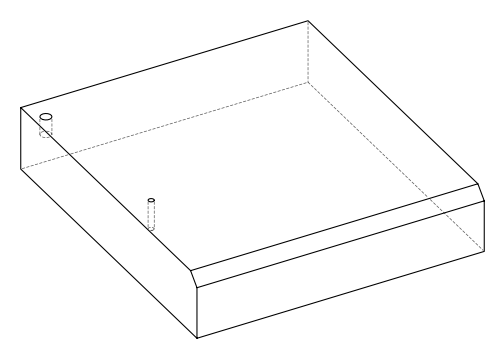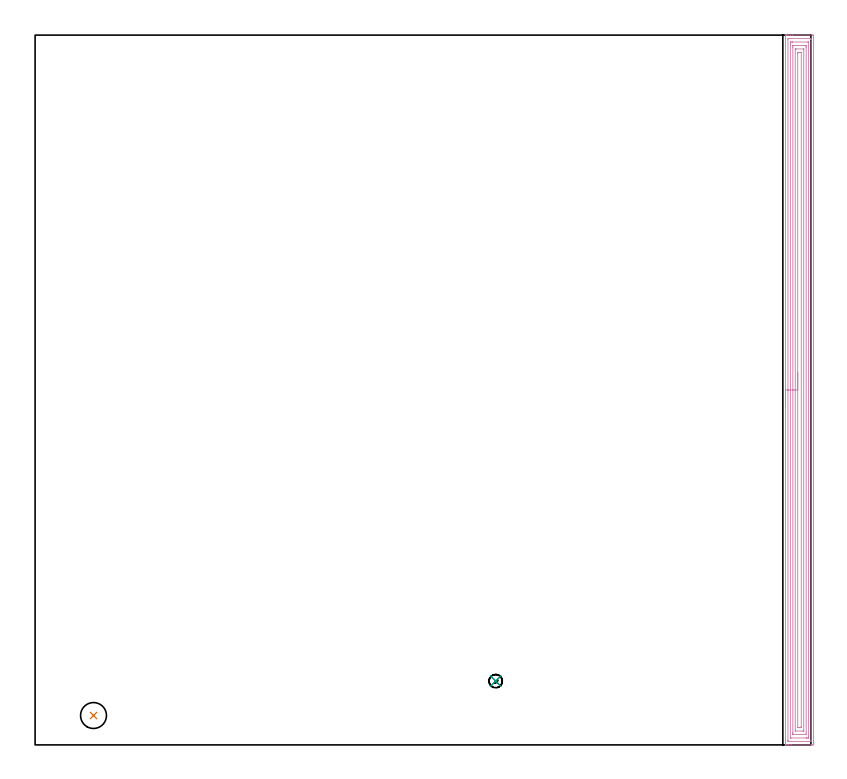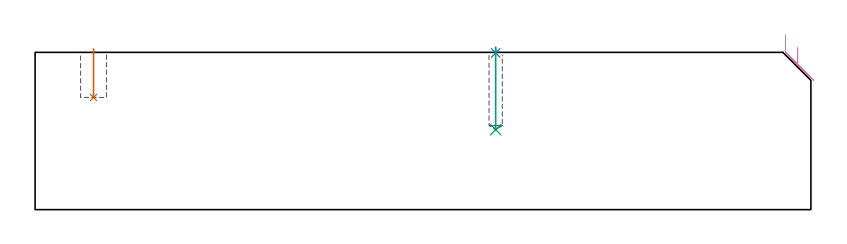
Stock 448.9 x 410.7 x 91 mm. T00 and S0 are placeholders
(PLAN: 4 operations, 3 tool changes, 20.3 min)
(1 INDEXABLE_INSERT_DRILL_BLIND_HOLE_FROM_SOLID | STEP1POCKET | UGT0302_001 | 0.11 min | 4599 mm3)
(2 SPOT_DRILL | STEP1POCKET_1 | NXT0321_9005460120000 | 0.03 min | 1 mm3)
(3 DRILL_BLIND_HOLE_INTO_CENTER | STEP1POCKET_1 | UGT0301_196 | 0.19 min | 1989 mm3)
(4 AREA_MILL | FG_CHAMFER_SURFACE | UGT0205_001 | 20.02 min | 53889 mm3)
(TOOL UGT0302_001 | Indexable Insert Drill 15mm | D15 PA180 FL50 Z2)
(TOOL NXT0321_9005460120000 | NC Spot Drill, 142deg, 12mm, Carbide, Uncoated | D12 PA142 FL30 Z2)
(TOOL UGT0301_196 | Twist Drill 7.7 mm | D7.7 PA118 FL73 Z2)
(TOOL UGT0205_001 | Chamfer Mill 20 x 3 x 45 deg. | D20 FL50 Z2)
(OP 1 INDEXABLE_INSERT_DRILL_BLIND_HOLE_FROM_SOLID)
G17 G21 G94 G90
T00 M6
G54
G17 G0 G90 X33.8 Y17. S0 M3
G43 Z101. H0
G94 G81 G98 Z64.9 F250. R93.
G80
M5
M2
(OP 2 SPOT_DRILL)
G17 G21 G94 G90
T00 M6
G54
G17 G0 G90 X266.5 Y36.9 S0 M3
G43 Z101. H0
G94 G81 G98 Z90.669 F250. R94.
G80
M5
M2
(OP 3 DRILL_BLIND_HOLE_INTO_CENTER)
G17 G21 G94 G90
T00 M6
G54
G17 G0 G90 X266.5 Y36.9 S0 M3
G43 Z101. H0
G94 G81 G98 Z46.3 F250. R93.
G80
M5
M2
(OP 4 AREA_MILL)
G17 G21 G94 G90
T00 M6
G54
G17 G0 G90 X434.2 Y195.35 S1061 M3
G43 Z101. H0
G94 G1 Y195.388 Z100.128 F250.
Y195.502 Z99.263
Y195.691 Z98.412
Y195.953 Z97.58
Y196.287 Z96.774
Y196.69 Z96.
Y197.158 Z95.264
Y197.69 Z94.572
Y198.279 Z93.929
Y198.922 Z93.34
Y199.614 Z92.808
Y200.35 Z92.34
Y201.124 Z91.937
Y201.93 Z91.603
Y202.762 Z91.341
Y203.613 Z91.152
Y204.478 Z91.038
Y205.35 Z91.
Y410.52
X434.203 Y410.69 Z90.988
X434.24 Y410.693 Z90.951
X434.642 Y410.7 Z90.558
X434.922 Z90.278
X435.637 Z89.558
X436.883 Z88.314
X438.302 Z86.893
X449.851 Z75.346
X450.119 Y410.698 Z75.079
X450.392 Y410.69 Z74.806
X450.399 Y410.416 Z74.799
X450.4 Y0.969 Z74.8
X450.399 Y0.627 Z74.801
X450.394 Y0.081 Z74.803
X450.392 Y0.008 Z74.806
X449.851 Y0.004 Z75.346
X449.228 Y0. Z75.969
X437.414 Z87.781
X435.994 Z89.202
X435.637 Z89.558
X434.641 Z90.558
X434.24 Y0.007 Z90.951
X434.203 Y0.01 Z90.988
X434.2 Y0.18 Z91.
Y205.35
X435.614 Z89.586
X435.615 Y408.307 Z89.585
X435.637 Y408.69 Z89.563
X436.114 Y408.699 Z89.086
X448.075 Y408.7 Z77.125
X448.552 Y408.699 Z76.648
X448.963 Y408.69 Z76.237
X448.985 Y408.285 Z76.215
X448.986 Y408.262 Z76.214
X448.985 Y2.393 Z76.215
X448.963 Y2.01 Z76.237
X448.486 Y2.001 Z76.714
X436.525 Y2. Z88.675
X436.048 Y2.001 Z89.152
X435.637 Y2.01 Z89.563
X435.615 Y2.415 Z89.585
Y2.438
X435.614 Y205.35 Z89.586
X437.028 Z88.172
X437.029 Y405.603 Z88.171
X437.03 Y405.99 Z88.17
X437.033 Y406.497 Z88.167
X437.035 Y406.681 Z88.165
X437.218 Y406.694 Z87.982
X437.414 Y406.697 Z87.786
X438.101 Y406.7 Z87.099
X438.302 Z86.898
X447.186 Y406.699 Z78.014
X447.388 Y406.697 Z77.812
X447.522 Y406.693 Z77.678
X447.565 Y406.69 Z77.635
X447.567 Y406.672 Z77.633
X447.569 Y406.626 Z77.631
X447.571 Y406.497 Z77.629
Y5.097
X447.57 Y4.71 Z77.63
X447.567 Y4.203 Z77.633
X447.564 Y4.019 Z77.636
X447.382 Y4.006 Z77.818
X447.186 Y4.003 Z78.014
X446.499 Y4. Z78.701
X446.298 Z78.902
X437.414 Y4.001 Z87.786
X437.212 Y4.003 Z87.988
X437.078 Y4.007 Z88.122
X437.035 Y4.01 Z88.165
X437.033 Y4.028 Z88.167
X437.031 Y4.074 Z88.169
X437.029 Y4.203 Z88.171
X437.028 Y205.35 Z88.172
X438.443 Z86.757
Y403.815
X438.447 Y404.564 Z86.753
X438.45 Y404.673 Z86.75
X438.454 Y404.691 Z86.746
X438.477 Y404.693 Z86.723
X438.531 Y404.696 Z86.669
X438.751 Y404.699 Z86.449
X445.852 Z79.348
X446.069 Y404.697 Z79.131
X446.123 Y404.694 Z79.077
X446.146 Y404.69 Z79.054
X446.151 Y404.678 Z79.049
X446.152 Y404.604 Z79.048
X446.157 Y403.957 Z79.043
Y403.815
Y6.885
X446.153 Y6.136 Z79.047
X446.15 Y6.027 Z79.05
X446.146 Y6.009 Z79.054
X446.123 Y6.007 Z79.077
X446.069 Y6.003 Z79.131
X445.849 Y6.001 Z79.351
X438.748 Z86.452
X438.531 Y6.003 Z86.669
X438.478 Y6.006 Z86.722
X438.454 Y6.01 Z86.746
X438.45 Y6.022 Z86.75
X438.448 Y6.096 Z86.752
X438.443 Y6.743 Z86.757
Y6.885
Y205.35
X439.857 Z85.343
X439.858 Y402.474 Z85.342
X439.86 Y402.623 Z85.34
X439.863 Y402.676 Z85.337
X439.866 Y402.691 Z85.334
X439.871 Y402.694 Z85.329
X439.912 Y402.697 Z85.288
X440.079 Y402.699 Z85.121
X440.299 Y402.7 Z84.901
X444.741 Y402.699 Z80.459
X444.743 Y402.698 Z80.457
X444.742 Y8.226 Z80.458
X444.74 Y8.077 Z80.46
X444.737 Y8.024 Z80.463
X444.734 Y8.009 Z80.466
X444.729 Y8.006 Z80.471
X444.688 Y8.003 Z80.512
X444.521 Y8.001 Z80.679
X444.301 Y8. Z80.899
X439.859 Y8.001 Z85.341
X439.857 Y8.002 Z85.343
Y205.35
X441.271 Z83.929
Y399.933
X441.273 Y400.239 Z83.927
X441.276 Y400.533 Z83.924
X441.278 Y400.672 Z83.922
X441.407 Y400.691 Z83.793
X441.856 Y400.696 Z83.344
X442.287 Y400.7 Z82.913
X442.744 Z82.456
X443.176 Y400.698 Z82.024
X443.309 Y400.692 Z81.891
X443.32 Y400.69 Z81.88
X443.323 Y400.678 Z81.877
X443.326 Y400.635 Z81.874
X443.328 Y400.545 Z81.872
X443.329 Y10.767 Z81.871
X443.327 Y10.461 Z81.873
X443.324 Y10.167 Z81.876
X443.322 Y10.028 Z81.878
X443.193 Y10.009 Z82.007
X442.744 Y10.004 Z82.456
X442.313 Y10. Z82.887
X441.856 Z83.344
X441.424 Y10.002 Z83.776
X441.291 Y10.008 Z83.909
X441.28 Y10.01 Z83.92
X441.277 Y10.022 Z83.923
X441.274 Y10.065 Z83.926
X441.272 Y10.154 Z83.928
X441.271 Y205.35 Z83.929
Y206.222 Z83.967
Y207.086 Z84.081
Y207.938 Z84.27
Y208.77 Z84.532
Y209.576 Z84.866
Y210.35 Z85.269
Y211.086 Z85.737
Y211.778 Z86.268
Y212.421 Z86.858
Y213.01 Z87.501
Y213.541 Z88.193
Y214.01 Z88.929
Y214.413 Z89.703
Y214.747 Z90.509
Y215.009 Z91.341
Y215.198 Z92.192
Y215.312 Z93.057
Y215.35 Z93.929
G0 Z101.
M5
M2
